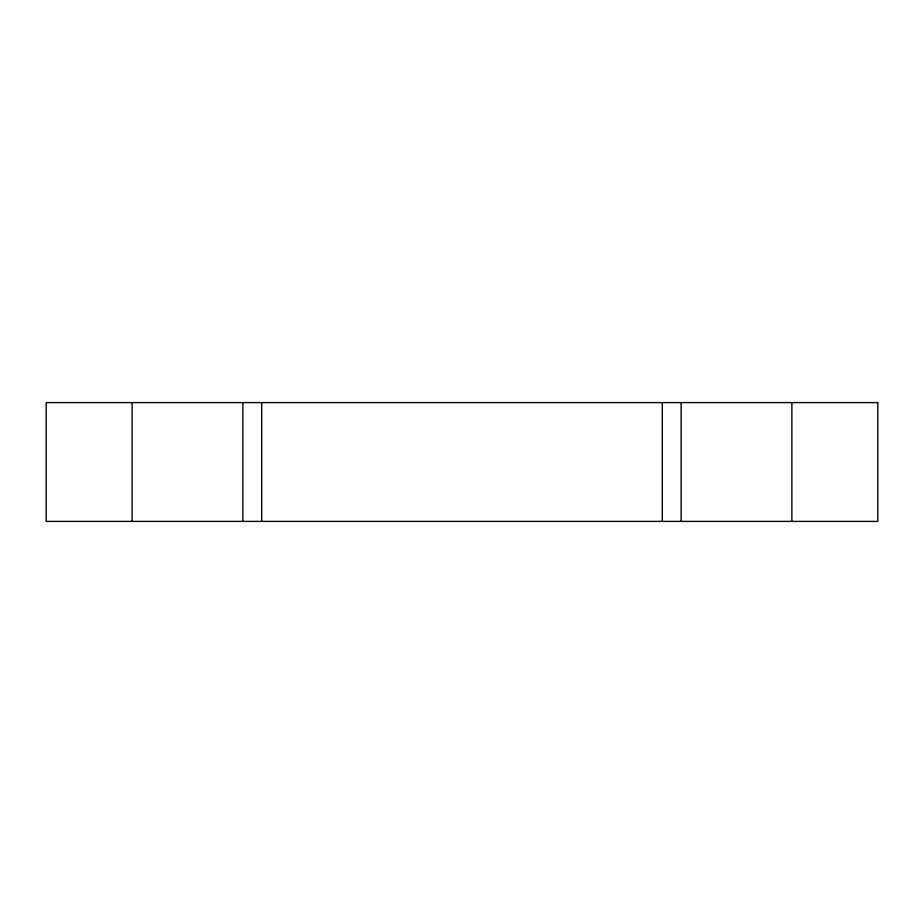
<?xml version="1.0" encoding="UTF-8"?>
<svg xmlns="http://www.w3.org/2000/svg" width="924" height="924" viewBox="0 0 924 924"><rect width="100%" height="100%" fill="white"/><g stroke="black" fill="none" stroke-linecap="round" stroke-linejoin="round"><path stroke-width="1.39" d="M791.88 402.598L791.88 521.402M681.127 402.598L681.127 521.402M662.312 402.598L662.312 521.402M261.688 402.598L261.688 521.402M242.873 402.598L242.873 521.402M132.12 402.598L132.12 521.402M877.8 402.598L46.2 402.598L46.2 521.402L877.8 521.402L877.8 402.598"/></g></svg>
